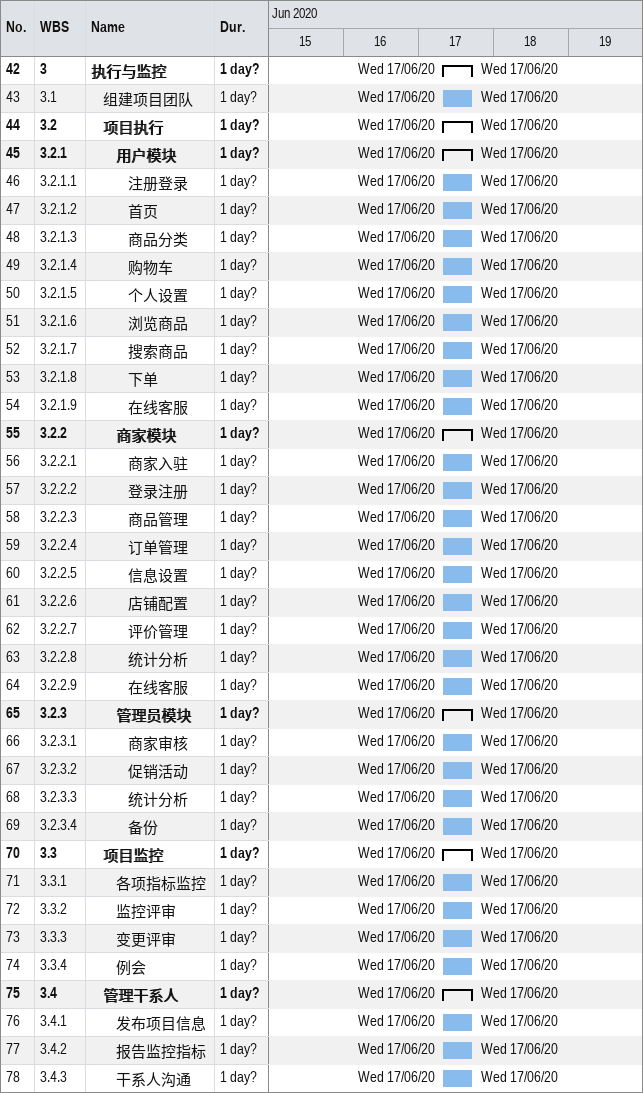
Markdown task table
| ID | WBS | Task | Duration | Start | Finish |
|---|---|---|---|---|---|
| 42 | 3 | **执行与监控** | 1d? | 2020-06-17 | 2020-06-17 |
| 43 | 3.1 | 组建项目团队 | 1d? | 2020-06-17 | 2020-06-17 |
| 44 | 3.2 | **项目执行** | 1d? | 2020-06-17 | 2020-06-17 |
| 45 | 3.2.1 | **用户模块** | 1d? | 2020-06-17 | 2020-06-17 |
| 46 | 3.2.1.1 | 注册登录 | 1d? | 2020-06-17 | 2020-06-17 |
| 47 | 3.2.1.2 | 首页 | 1d? | 2020-06-17 | 2020-06-17 |
| 48 | 3.2.1.3 | 商品分类 | 1d? | 2020-06-17 | 2020-06-17 |
| 49 | 3.2.1.4 | 购物车 | 1d? | 2020-06-17 | 2020-06-17 |
| 50 | 3.2.1.5 | 个人设置 | 1d? | 2020-06-17 | 2020-06-17 |
| 51 | 3.2.1.6 | 浏览商品 | 1d? | 2020-06-17 | 2020-06-17 |
| 52 | 3.2.1.7 | 搜索商品 | 1d? | 2020-06-17 | 2020-06-17 |
| 53 | 3.2.1.8 | 下单 | 1d? | 2020-06-17 | 2020-06-17 |
| 54 | 3.2.1.9 | 在线客服 | 1d? | 2020-06-17 | 2020-06-17 |
| 55 | 3.2.2 | **商家模块** | 1d? | 2020-06-17 | 2020-06-17 |
| 56 | 3.2.2.1 | 商家入驻 | 1d? | 2020-06-17 | 2020-06-17 |
| 57 | 3.2.2.2 | 登录注册 | 1d? | 2020-06-17 | 2020-06-17 |
| 58 | 3.2.2.3 | 商品管理 | 1d? | 2020-06-17 | 2020-06-17 |
| 59 | 3.2.2.4 | 订单管理 | 1d? | 2020-06-17 | 2020-06-17 |
| 60 | 3.2.2.5 | 信息设置 | 1d? | 2020-06-17 | 2020-06-17 |
| 61 | 3.2.2.6 | 店铺配置 | 1d? | 2020-06-17 | 2020-06-17 |
| 62 | 3.2.2.7 | 评价管理 | 1d? | 2020-06-17 | 2020-06-17 |
| 63 | 3.2.2.8 | 统计分析 | 1d? | 2020-06-17 | 2020-06-17 |
| 64 | 3.2.2.9 | 在线客服 | 1d? | 2020-06-17 | 2020-06-17 |
| 65 | 3.2.3 | **管理员模块** | 1d? | 2020-06-17 | 2020-06-17 |
| 66 | 3.2.3.1 | 商家审核 | 1d? | 2020-06-17 | 2020-06-17 |
| 67 | 3.2.3.2 | 促销活动 | 1d? | 2020-06-17 | 2020-06-17 |
| 68 | 3.2.3.3 | 统计分析 | 1d? | 2020-06-17 | 2020-06-17 |
| 69 | 3.2.3.4 | 备份 | 1d? | 2020-06-17 | 2020-06-17 |
| 70 | 3.3 | **项目监控** | 1d? | 2020-06-17 | 2020-06-17 |
| 71 | 3.3.1 | 各项指标监控 | 1d? | 2020-06-17 | 2020-06-17 |
| 72 | 3.3.2 | 监控评审 | 1d? | 2020-06-17 | 2020-06-17 |
| 73 | 3.3.3 | 变更评审 | 1d? | 2020-06-17 | 2020-06-17 |
| 74 | 3.3.4 | 例会 | 1d? | 2020-06-17 | 2020-06-17 |
| 75 | 3.4 | **管理干系人** | 1d? | 2020-06-17 | 2020-06-17 |
| 76 | 3.4.1 | 发布项目信息 | 1d? | 2020-06-17 | 2020-06-17 |
| 77 | 3.4.2 | 报告监控指标 | 1d? | 2020-06-17 | 2020-06-17 |
| 78 | 3.4.3 | 干系人沟通 | 1d? | 2020-06-17 | 2020-06-17 |
